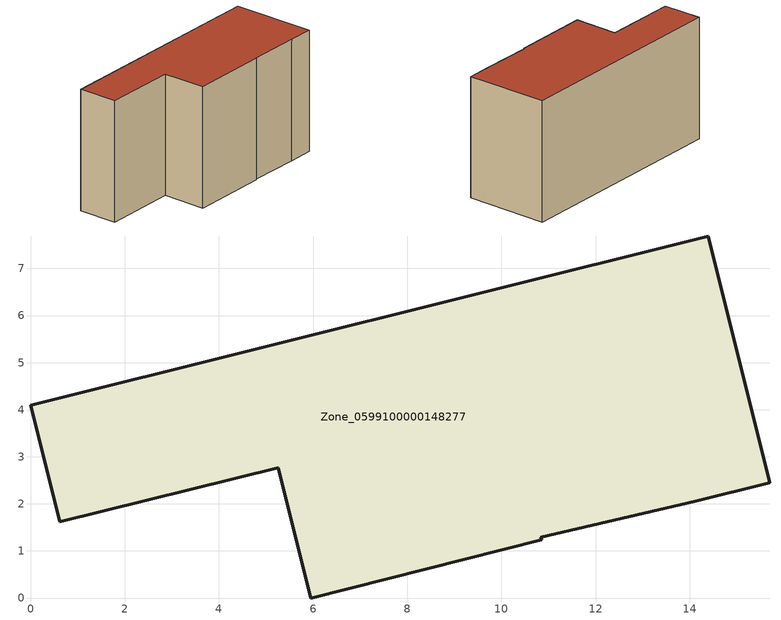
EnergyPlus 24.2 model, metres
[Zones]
Zone_0599100000148277
 floor ground (C_G): 14.12,2.05 10.84,1.29 10.85,1.23 5.95,0 5.26,2.77 0.62,1.62 0,4.09 14.39,7.69 15.7,2.45 z0
 wall outside (C_F): 14.39,7.69 0,4.09 0.62,1.62 5.26,2.77 5.95,0 10.85,1.23 10.84,1.29 14.12,2.05 15.7,2.45 14.39,7.69 z0:7.91
 roof outside (C_R): 14.12,2.05 15.7,2.45 14.39,7.69 0,4.09 0.62,1.62 5.26,2.77 5.95,0 10.85,1.23 10.84,1.29 z7.91
[BUILDING]
Pand.0599100000148277: North Axis=0; Terrain=City; Loads Convergence Tolerance Value=0.04; Temperature Convergence Tolerance Value=0.4; Solar Distribution=FullExterior; Maximum Number of Warmup Days=25; Minimum Number of Warmup Days=1
[Site:Location]
Rotterdam.The.Hague.AP_ZH_NLD Design_Conditions: Latitude=51.96; Longitude=4.45; Time Zone=1; Elevation=-4.5
[SITE:GROUNDTEMPERATURE:BUILDINGSURFACE]
18, 18, 18, 18, 18, 18, 18, 18, 18, 18, 18, 18
[MATERIAL] Thermal Absorptance=0.9; Solar Absorptance=0.7; Visible Absorptance=0.7
Name | Roughness | Thickness | Conductivity | Density | Specific Heat
G.TC.1975-1991 | MediumSmooth | 0.15 | 0.288461 | 540 | 1210
F.TC.1975-1991 | Rough | 0.3 | 0.230769 | 1920 | 840
R.TC.1975-1991 | MediumRough | 0.2 | 0.153846 | 1500 | 1000
[CONSTRUCTION]
C_G: G.TC.1975-1991
C_F: F.TC.1975-1991
C_R: R.TC.1975-1991
[ZONE]
Zone_0599100000148277: Type=1; Multiplier=1; Ceiling Height=Autocalculate; Volume=Autocalculate; Floor Area=autocalculate; Part of Total Floor Area=Yes
[ZONEINFILTRATION:DESIGNFLOWRATE]
Infil_Zone_0599100000148277: Zone or ZoneList or Space or SpaceList=Zone_0599100000148277; Schedule=AlwaysOn; Design Flow Rate Calculation Method=Flow/Area; Flow Rate per Floor Area=0.003; Constant Term Coefficient=1; Temperature Term Coefficient=0; Velocity Term Coefficient=0; Velocity Squared Term Coefficient=0
[HVACTEMPLATE:ZONE:IDEALLOADSAIRSYSTEM]
Zone_0599100000148277: Maximum Heating Supply Air Temperature=50; Minimum Cooling Supply Air Temperature=13; Maximum Heating Supply Air Humidity Ratio=0.0156; Minimum Cooling Supply Air Humidity Ratio=0.0077; Heating Limit=NoLimit; Cooling Limit=NoLimit; Dehumidification Control Type=ConstantSensibleHeatRatio; Cooling Sensible Heat Ratio=0.7; Dehumidification Setpoint=60; Humidification Control Type=None; Humidification Setpoint=30; Outdoor Air Method=None; Outdoor Air Flow Rate per Person=0.00944; Outdoor Air Flow Rate per Zone Floor Area=0; Outdoor Air Flow Rate per Zone=0; Demand Controlled Ventilation Type=None; Outdoor Air Economizer Type=NoEconomizer; Heat Recovery Type=None; Sensible Heat Recovery Effectiveness=0.7; Latent Heat Recovery Effectiveness=0.65
[ZONECONTROL:THERMOSTAT]
ThermostatControl_Zone_0599100000148277: Zone or ZoneList=Zone_0599100000148277; Control Type Schedule=DualSetpointControlType; Control 1=Thermostat_Zone_0599100000148277; Temperature Difference Between Cutout And Setpoint=0
[THERMOSTATSETPOINT:DUALSETPOINT]
Thermostat_Zone_0599100000148277: Heating Setpoint Temperature Schedule=HeatingSetpoint_Zone_0599100000148277; Cooling Setpoint Temperature Schedule=CoolingSetpoint_Zone_0599100000148277
[SCHEDULE:COMPACT]
HeatingSetpoint_Zone_0599100000148277: Through: 12/31, For: AllDays, Until: 24:00, 21
CoolingSetpoint_Zone_0599100000148277: Through: 12/31, For: AllDays, Until: 24:00, 24
DualSetpointControlType: Through: 12/31, For: AllDays, Until: 24:00, 4
AlwaysOn: Through: 12/31, For: AllDays, Until: 24:00, 1
